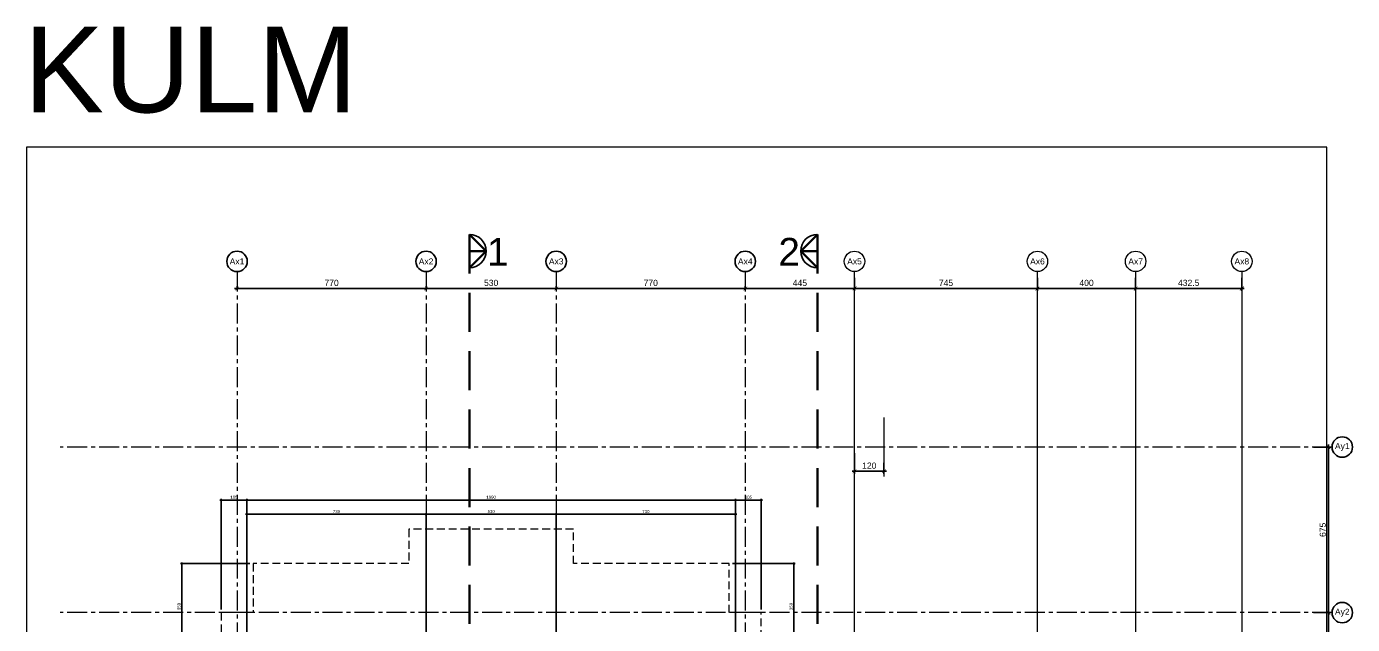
# Model space of a CAD drawing. Header units: centimetres. Extents: x 118247 to 130063, y -55119 to -48278.
# Drawn here: x 118247 to 123648, y -50721 to -48283 of the extents above; entities that cross this region are included whole.
import ezdxf
from ezdxf.enums import TextEntityAlignment as Align

# ---------------------------------------------------------------- set-up
doc = ezdxf.new("R2010")
doc.units = ezdxf.units.CM
doc.header["$LTSCALE"] = 50
doc.header["$MEASUREMENT"] = 0
for name, pattern in [('23486-A01$0${ Chain Double-Dash }', [0]), ('AXES', [2, 1.25, -0.25, 0.25, -0.25]), ('CACHE', [0.375, 0.25, -0.125]), ('CACHE2', [4.7625, 3.175, -1.5875]), ('DASHED2', [9.525, 6.35, -3.175])]:
    doc.linetypes.add(name, pattern=pattern)
doc.layers.get('0').update_dxf_attribs({"color": 8})
for name, color, linetype in [('AXES', 10, 'AXES'), ('BORD', 5, 'Continuous'), ('COTE 50ème', 1, 'Continuous'), ('text', 159, 'Continuous')]:
    doc.layers.add(name, color=color, linetype=linetype)
doc.layers.add('FMULT', color=150, linetype='Continuous', plot=False)
doc.layers.add('HORS GEL', color=7, linetype='CACHE', lineweight=15, true_color=0x00661a)
doc.layers.add('HORS GEL COTE', color=7, linetype='Continuous', lineweight=13, true_color=0x00661a)
doc.styles.add('3.ABEA 1-50', font='arial.ttf', dxfattribs={"height": 12.5})
doc.styles.add('FN_TEXT_1.50', font='arial.ttf', dxfattribs={"height": 10})
doc.styles.add('RS_TEXT_1.50', font='arial.ttf', dxfattribs={"height": 12.5})
doc.styles.add('RS_TXT_100', font='arial.ttf', dxfattribs={"height": 25})
doc.styles.add('RS_TXT_50', font='arial.ttf', dxfattribs={"height": 12.5})
doc.dimstyles.new('RS_100CM_LINEAIRE', dxfattribs={"dimscale": 10, "dimtxt": 25, "dimasz": 1.5, "dimexe": 1, "dimexo": 2.5, "dimgap": 1, "dimtad": 1, "dimdec": 1, "dimrnd": 0.5, "dimdsep": 46, "dimtxsty": 'RS_TXT_100', "dimblk1": 'ARCHTICK', "dimblk2": 'ARCHTICK', "dimsah": 1, "dimcen": 2.5, "dimdle": 1, "dimclrt": 4, "dimadec": 0, "dimazin": 2, "dimtfac": 1, "dimtdec": 1, "dimtix": 1, "dimtmove": 2, "dimatfit": 3, "dimfxl": 1, "dimtolj": 1, "dimtzin": 0, "dimarcsym": 0})
doc.dimstyles.new('RS_50CM_LINEAIRE', dxfattribs={"dimscale": 5, "dimtxt": 12.5, "dimasz": 1.5, "dimexe": 1, "dimexo": 2.5, "dimgap": 1, "dimtad": 1, "dimdec": 1, "dimrnd": 0.5, "dimdsep": 46, "dimtxsty": 'RS_TXT_50', "dimblk1": 'ARCHTICK', "dimblk2": 'ARCHTICK', "dimsah": 1, "dimcen": 2.5, "dimdle": 1, "dimclrt": 4, "dimadec": 0, "dimazin": 2, "dimtfac": 1, "dimtdec": 1, "dimtix": 1, "dimtmove": 2, "dimatfit": 3, "dimfxl": 1, "dimtolj": 1, "dimtzin": 0, "dimarcsym": 0})

# ---------------------------------------------------------------- blocks, each defined once
blk = doc.blocks.new('AXES_FN')
at = {"color": 0, "linetype": 'Continuous'}
blk.add_circle((0, 15), 22.2, dxfattribs=at)
at = {"color": 0, "style": 'FN_TEXT_1.50'}
blk.add_attdef('AXES', text='', height=12.5, dxfattribs=at).set_placement((-48.9, 20.6), align=Align.MIDDLE_CENTER)
blk = doc.blocks.new('_ArchTick')
at = {"color": 0, "linetype": 'ByBlock', "const_width": 0.15}
blk.add_lwpolyline([(-0.5, -0.5), (0.5, 0.5)], dxfattribs=at)
blk = doc.blocks.new('*D915')
at = {"layer": 'AXES', "color": 0, "linetype": 'Continuous', "lineweight": -2, "ltscale": 0.5, "transparency": 16777216}
for p, q in [((119094.4, -49351.3), (119884.4, -49351.3)), ((119104.4, -49357.4), (119104.4, -49341.3)), ((119874.4, -49357.4), (119874.4, -49341.3))]:
    blk.add_line(p, q, dxfattribs=at)
at = {"layer": 'Defpoints', "color": 0, "linetype": 'Continuous', "ltscale": 0.5, "transparency": 16777216}
for p in [(119874.4, -49351.3), (119104.4, -49382.4), (119874.4, -49382.4)]:
    blk.add_point(p, dxfattribs=at)
at = {"layer": 'AXES', "color": 0, "linetype": 'Continuous', "lineweight": -2, "ltscale": 0.5, "transparency": 16777216, "xscale": 15, "yscale": 15, "zscale": 15, "rotation": 180}
blk.add_blockref('_ArchTick', (119104.4, -49351.3), dxfattribs=at)
at = {"layer": 'AXES', "color": 0, "linetype": 'Continuous', "lineweight": -2, "ltscale": 0.5, "transparency": 16777216, "xscale": 15, "yscale": 15, "zscale": 15}
blk.add_blockref('_ArchTick', (119874.4, -49351.3), dxfattribs=at)
at = {"layer": 'AXES', "color": 4, "linetype": 'Continuous', "lineweight": 5, "ltscale": 0.5, "transparency": 16777216, "insert": (119489.4, -49328.5), "char_height": 25, "attachment_point": 5, "style": 'RS_TXT_100'}
blk.add_mtext('\\A1;770', dxfattribs=at)
blk = doc.blocks.new('*D916')
at = {"layer": 'AXES', "color": 0, "linetype": 'Continuous', "lineweight": -2, "ltscale": 0.5, "transparency": 16777216}
for p, q in [((119864.4, -49351.3), (120414.4, -49351.3)), ((119874.4, -49357.4), (119874.4, -49341.3)), ((120404.4, -49357.4), (120404.4, -49341.3))]:
    blk.add_line(p, q, dxfattribs=at)
at = {"layer": 'Defpoints', "color": 0, "linetype": 'Continuous', "ltscale": 0.5, "transparency": 16777216}
for p in [(120404.4, -49351.3), (119874.4, -49382.4), (120404.4, -49382.4)]:
    blk.add_point(p, dxfattribs=at)
at = {"layer": 'AXES', "color": 0, "linetype": 'Continuous', "lineweight": -2, "ltscale": 0.5, "transparency": 16777216, "xscale": 15, "yscale": 15, "zscale": 15, "rotation": 180}
blk.add_blockref('_ArchTick', (119874.4, -49351.3), dxfattribs=at)
at = {"layer": 'AXES', "color": 0, "linetype": 'Continuous', "lineweight": -2, "ltscale": 0.5, "transparency": 16777216, "xscale": 15, "yscale": 15, "zscale": 15}
blk.add_blockref('_ArchTick', (120404.4, -49351.3), dxfattribs=at)
at = {"layer": 'AXES', "color": 4, "linetype": 'Continuous', "lineweight": 5, "ltscale": 0.5, "transparency": 16777216, "insert": (120139.4, -49328.5), "char_height": 25, "attachment_point": 5, "style": 'RS_TXT_100'}
blk.add_mtext('\\A1;530', dxfattribs=at)
blk = doc.blocks.new('*D917')
at = {"layer": 'AXES', "color": 0, "linetype": 'Continuous', "lineweight": -2, "ltscale": 0.5, "transparency": 16777216}
for p, q in [((120394.4, -49351.3), (121184.4, -49351.3)), ((120404.4, -49357.4), (120404.4, -49341.3)), ((121174.4, -49357.4), (121174.4, -49341.3))]:
    blk.add_line(p, q, dxfattribs=at)
at = {"layer": 'Defpoints', "color": 0, "linetype": 'Continuous', "ltscale": 0.5, "transparency": 16777216}
for p in [(121174.4, -49351.3), (120404.4, -49382.4), (121174.4, -49382.4)]:
    blk.add_point(p, dxfattribs=at)
at = {"layer": 'AXES', "color": 0, "linetype": 'Continuous', "lineweight": -2, "ltscale": 0.5, "transparency": 16777216, "xscale": 15, "yscale": 15, "zscale": 15, "rotation": 180}
blk.add_blockref('_ArchTick', (120404.4, -49351.3), dxfattribs=at)
at = {"layer": 'AXES', "color": 0, "linetype": 'Continuous', "lineweight": -2, "ltscale": 0.5, "transparency": 16777216, "xscale": 15, "yscale": 15, "zscale": 15}
blk.add_blockref('_ArchTick', (121174.4, -49351.3), dxfattribs=at)
at = {"layer": 'AXES', "color": 4, "linetype": 'Continuous', "lineweight": 5, "ltscale": 0.5, "transparency": 16777216, "insert": (120789.4, -49328.5), "char_height": 25, "attachment_point": 5, "style": 'RS_TXT_100'}
blk.add_mtext('\\A1;770', dxfattribs=at)
blk = doc.blocks.new('*D919')
at = {"layer": 'AXES', "color": 0, "linetype": 'Continuous', "lineweight": -2, "ltscale": 0.5, "transparency": 16777216}
for p, q in [((123489.4, -50672.4), (123559.3, -50672.4)), ((123549.3, -51282.4), (123549.3, -50662.4)), ((123489.4, -51272.4), (123559.3, -51272.4))]:
    blk.add_line(p, q, dxfattribs=at)
at = {"layer": 'Defpoints', "color": 0, "linetype": 'Continuous', "ltscale": 0.5, "transparency": 16777216}
for p in [(123464.4, -50672.4), (123549.3, -50672.4), (123464.4, -51272.4)]:
    blk.add_point(p, dxfattribs=at)
at = {"layer": 'AXES', "color": 0, "linetype": 'Continuous', "lineweight": -2, "ltscale": 0.5, "transparency": 16777216, "xscale": 15, "yscale": 15, "zscale": 15}
for p, rotation in [((123549.3, -50672.4), 90), ((123549.3, -51272.4), 270)]:
    blk.add_blockref('_ArchTick', p, dxfattribs=dict(at, rotation=rotation))
at = {"layer": 'AXES', "color": 4, "linetype": 'Continuous', "lineweight": 5, "ltscale": 0.5, "transparency": 16777216, "insert": (123526.6, -50972.4), "char_height": 25, "attachment_point": 5, "rotation": 90, "style": 'RS_TXT_100'}
blk.add_mtext('\\A1;600', dxfattribs=at)
blk = doc.blocks.new('*D920')
at = {"layer": 'AXES', "color": 0, "linetype": 'Continuous', "lineweight": -2, "ltscale": 0.5, "transparency": 16777216}
for p, q in [((123489.4, -49997.4), (123559.3, -49997.4)), ((123549.3, -50682.4), (123549.3, -49987.4)), ((123489.4, -50672.4), (123559.3, -50672.4))]:
    blk.add_line(p, q, dxfattribs=at)
at = {"layer": 'Defpoints', "color": 0, "linetype": 'Continuous', "ltscale": 0.5, "transparency": 16777216}
for p in [(123464.4, -49997.4), (123549.3, -49997.4), (123464.4, -50672.4)]:
    blk.add_point(p, dxfattribs=at)
at = {"layer": 'AXES', "color": 0, "linetype": 'Continuous', "lineweight": -2, "ltscale": 0.5, "transparency": 16777216, "xscale": 15, "yscale": 15, "zscale": 15}
for p, rotation in [((123549.3, -49997.4), 90), ((123549.3, -50672.4), 270)]:
    blk.add_blockref('_ArchTick', p, dxfattribs=dict(at, rotation=rotation))
at = {"layer": 'AXES', "color": 4, "linetype": 'Continuous', "lineweight": 5, "ltscale": 0.5, "transparency": 16777216, "insert": (123526.6, -50334.9), "char_height": 25, "attachment_point": 5, "rotation": 90, "style": 'RS_TXT_100'}
blk.add_mtext('\\A1;675', dxfattribs=at)
blk = doc.blocks.new('*D930')
at = {"layer": 'AXES', "color": 0, "linetype": 'Continuous', "lineweight": -2, "ltscale": 0.5, "transparency": 16777216}
for p, q in [((121619.4, -49307.4), (121619.4, -49361.3)), ((121164.4, -49351.3), (121629.4, -49351.3)), ((121174.4, -49357.4), (121174.4, -49341.3))]:
    blk.add_line(p, q, dxfattribs=at)
at = {"layer": 'Defpoints', "color": 0, "linetype": 'Continuous', "ltscale": 0.5, "transparency": 16777216}
for p in [(121619.4, -49282.4), (121619.4, -49351.3), (121174.4, -49382.4)]:
    blk.add_point(p, dxfattribs=at)
at = {"layer": 'AXES', "color": 0, "linetype": 'Continuous', "lineweight": -2, "ltscale": 0.5, "transparency": 16777216, "xscale": 15, "yscale": 15, "zscale": 15, "rotation": 180}
blk.add_blockref('_ArchTick', (121174.4, -49351.3), dxfattribs=at)
at = {"layer": 'AXES', "color": 0, "linetype": 'Continuous', "lineweight": -2, "ltscale": 0.5, "transparency": 16777216, "xscale": 15, "yscale": 15, "zscale": 15}
blk.add_blockref('_ArchTick', (121619.4, -49351.3), dxfattribs=at)
at = {"layer": 'AXES', "color": 4, "linetype": 'Continuous', "lineweight": 5, "ltscale": 0.5, "transparency": 16777216, "insert": (121396.9, -49328.6), "char_height": 25, "attachment_point": 5, "style": 'RS_TXT_100'}
blk.add_mtext('\\A1;445', dxfattribs=at)
blk = doc.blocks.new('*D931')
at = {"layer": 'Defpoints', "color": 0, "linetype": 'ByBlock', "transparency": 16777216}
for p in [(121619.4, -49282.4), (122364.4, -49282.4), (122364.4, -49351.3)]:
    blk.add_point(p, dxfattribs=at)
at = {"layer": 'HORS GEL', "color": 0, "linetype": 'ByBlock', "lineweight": -2, "transparency": 16777216}
for p, q in [((121619.4, -49307.4), (121619.4, -49361.3)), ((122364.4, -49307.4), (122364.4, -49361.3)), ((121609.4, -49351.3), (122374.4, -49351.3))]:
    blk.add_line(p, q, dxfattribs=at)
at = {"layer": 'HORS GEL', "color": 0, "linetype": 'ByBlock', "lineweight": -2, "transparency": 16777216, "xscale": 15, "yscale": 15, "zscale": 15, "rotation": 180}
blk.add_blockref('_ArchTick', (121619.4, -49351.3), dxfattribs=at)
at = {"layer": 'HORS GEL', "color": 0, "linetype": 'ByBlock', "lineweight": -2, "transparency": 16777216, "xscale": 15, "yscale": 15, "zscale": 15}
blk.add_blockref('_ArchTick', (122364.4, -49351.3), dxfattribs=at)
at = {"layer": 'HORS GEL', "color": 4, "linetype": 'ByBlock', "transparency": 16777216, "insert": (121991.9, -49328.6), "char_height": 25, "attachment_point": 5, "style": 'RS_TXT_100'}
blk.add_mtext('\\A1;745', dxfattribs=at)
blk = doc.blocks.new('*D932')
at = {"layer": 'Defpoints', "color": 0, "linetype": 'ByBlock', "transparency": 16777216}
for p in [(122364.4, -49282.4), (122764.4, -49282.4), (122764.4, -49351.3)]:
    blk.add_point(p, dxfattribs=at)
at = {"layer": 'HORS GEL', "color": 0, "linetype": 'ByBlock', "lineweight": -2, "transparency": 16777216}
for p, q in [((122364.4, -49307.4), (122364.4, -49361.3)), ((122764.4, -49307.4), (122764.4, -49361.3)), ((122354.4, -49351.3), (122774.4, -49351.3))]:
    blk.add_line(p, q, dxfattribs=at)
at = {"layer": 'HORS GEL', "color": 0, "linetype": 'ByBlock', "lineweight": -2, "transparency": 16777216, "xscale": 15, "yscale": 15, "zscale": 15, "rotation": 180}
blk.add_blockref('_ArchTick', (122364.4, -49351.3), dxfattribs=at)
at = {"layer": 'HORS GEL', "color": 0, "linetype": 'ByBlock', "lineweight": -2, "transparency": 16777216, "xscale": 15, "yscale": 15, "zscale": 15}
blk.add_blockref('_ArchTick', (122764.4, -49351.3), dxfattribs=at)
at = {"layer": 'HORS GEL', "color": 4, "linetype": 'ByBlock', "transparency": 16777216, "insert": (122564.4, -49328.5), "char_height": 25, "attachment_point": 5, "style": 'RS_TXT_100'}
blk.add_mtext('\\A1;400', dxfattribs=at)
blk = doc.blocks.new('*D933')
at = {"layer": 'Defpoints', "color": 0, "linetype": 'ByBlock', "transparency": 16777216}
for p in [(122764.4, -49282.4), (123196.9, -49282.4), (123196.9, -49351.3)]:
    blk.add_point(p, dxfattribs=at)
at = {"layer": 'HORS GEL', "color": 0, "linetype": 'ByBlock', "lineweight": -2, "transparency": 16777216}
for p, q in [((122764.4, -49307.4), (122764.4, -49361.3)), ((123196.9, -49307.4), (123196.9, -49361.3)), ((122754.4, -49351.3), (123206.9, -49351.3))]:
    blk.add_line(p, q, dxfattribs=at)
at = {"layer": 'HORS GEL', "color": 0, "linetype": 'ByBlock', "lineweight": -2, "transparency": 16777216, "xscale": 15, "yscale": 15, "zscale": 15, "rotation": 180}
blk.add_blockref('_ArchTick', (122764.4, -49351.3), dxfattribs=at)
at = {"layer": 'HORS GEL', "color": 0, "linetype": 'ByBlock', "lineweight": -2, "transparency": 16777216, "xscale": 15, "yscale": 15, "zscale": 15}
blk.add_blockref('_ArchTick', (123196.9, -49351.3), dxfattribs=at)
at = {"layer": 'HORS GEL', "color": 4, "linetype": 'ByBlock', "transparency": 16777216, "insert": (122980.6, -49328.5), "char_height": 25, "attachment_point": 5, "style": 'RS_TXT_100'}
blk.add_mtext('\\A1;432.5', dxfattribs=at)
blk = doc.blocks.new('*D934')
at = {"layer": 'Defpoints', "color": 0, "linetype": 'ByBlock', "transparency": 16777216}
for p in [(121619.4, -49997.4), (121739.4, -50037.4), (121739.4, -50096.1)]:
    blk.add_point(p, dxfattribs=at)
at = {"layer": 'HORS GEL', "color": 0, "linetype": 'ByBlock', "lineweight": -2, "transparency": 16777216}
for p, q in [((121619.4, -50022.4), (121619.4, -50106.1)), ((121739.4, -50062.4), (121739.4, -50106.1)), ((121609.4, -50096.1), (121749.4, -50096.1))]:
    blk.add_line(p, q, dxfattribs=at)
at = {"layer": 'HORS GEL', "color": 0, "linetype": 'ByBlock', "lineweight": -2, "transparency": 16777216, "xscale": 15, "yscale": 15, "zscale": 15, "rotation": 180}
blk.add_blockref('_ArchTick', (121619.4, -50096.1), dxfattribs=at)
at = {"layer": 'HORS GEL', "color": 0, "linetype": 'ByBlock', "lineweight": -2, "transparency": 16777216, "xscale": 15, "yscale": 15, "zscale": 15}
blk.add_blockref('_ArchTick', (121739.4, -50096.1), dxfattribs=at)
at = {"layer": 'HORS GEL', "color": 4, "linetype": 'ByBlock', "transparency": 16777216, "insert": (121679.4, -50073.3), "char_height": 25, "attachment_point": 5, "style": 'RS_TXT_100'}
blk.add_mtext('\\A1;120', dxfattribs=at)
blk = doc.blocks.new('*D955')
at = {"layer": 'COTE 50ème', "color": 0, "lineweight": -2, "ltscale": 0.5, "transparency": 16777216}
for p, q in [((119139.4, -50271.6), (119879.4, -50271.6)), ((119144.4, -50947.9), (119144.4, -50266.6)), ((119874.4, -50809.9), (119874.4, -50266.6))]:
    blk.add_line(p, q, dxfattribs=at)
at = {"layer": 'Defpoints', "color": 0, "ltscale": 0.5, "transparency": 16777216}
for p in [(119874.4, -50271.6), (119874.4, -50822.4), (119144.4, -50960.4)]:
    blk.add_point(p, dxfattribs=at)
at = {"layer": 'COTE 50ème', "color": 0, "lineweight": -2, "ltscale": 0.5, "transparency": 16777216, "xscale": 7.5, "yscale": 7.5, "zscale": 7.5, "rotation": 180}
blk.add_blockref('_ArchTick', (119144.4, -50271.6), dxfattribs=at)
at = {"layer": 'COTE 50ème', "color": 0, "lineweight": -2, "ltscale": 0.5, "transparency": 16777216, "xscale": 7.5, "yscale": 7.5, "zscale": 7.5}
blk.add_blockref('_ArchTick', (119874.4, -50271.6), dxfattribs=at)
at = {"layer": 'COTE 50ème', "color": 4, "ltscale": 0.5, "transparency": 16777216, "insert": (119509.4, -50260.2), "char_height": 12.5, "attachment_point": 5, "style": 'RS_TXT_50'}
blk.add_mtext('\\A1;730', dxfattribs=at)
blk = doc.blocks.new('*D956')
at = {"layer": 'COTE 50ème', "color": 0, "lineweight": -2, "ltscale": 0.5, "transparency": 16777216}
for p, q in [((119869.4, -50271.6), (120409.4, -50271.6)), ((119874.4, -50809.9), (119874.4, -50266.6)), ((120404.4, -50809.9), (120404.4, -50266.6))]:
    blk.add_line(p, q, dxfattribs=at)
at = {"layer": 'Defpoints', "color": 0, "ltscale": 0.5, "transparency": 16777216}
for p in [(120404.4, -50271.6), (119874.4, -50822.4), (120404.4, -50822.4)]:
    blk.add_point(p, dxfattribs=at)
at = {"layer": 'COTE 50ème', "color": 0, "lineweight": -2, "ltscale": 0.5, "transparency": 16777216, "xscale": 7.5, "yscale": 7.5, "zscale": 7.5, "rotation": 180}
blk.add_blockref('_ArchTick', (119874.4, -50271.6), dxfattribs=at)
at = {"layer": 'COTE 50ème', "color": 0, "lineweight": -2, "ltscale": 0.5, "transparency": 16777216, "xscale": 7.5, "yscale": 7.5, "zscale": 7.5}
blk.add_blockref('_ArchTick', (120404.4, -50271.6), dxfattribs=at)
at = {"layer": 'COTE 50ème', "color": 4, "ltscale": 0.5, "transparency": 16777216, "insert": (120139.4, -50260.2), "char_height": 12.5, "attachment_point": 5, "style": 'RS_TXT_50'}
blk.add_mtext('\\A1;530', dxfattribs=at)
blk = doc.blocks.new('*D957')
at = {"layer": 'COTE 50ème', "color": 0, "lineweight": -2, "ltscale": 0.5, "transparency": 16777216}
for p, q in [((120399.4, -50271.6), (121139.4, -50271.6)), ((120404.4, -50809.9), (120404.4, -50266.6)), ((121134.4, -50947.9), (121134.4, -50266.6))]:
    blk.add_line(p, q, dxfattribs=at)
at = {"layer": 'Defpoints', "color": 0, "ltscale": 0.5, "transparency": 16777216}
for p in [(121134.4, -50271.6), (120404.4, -50822.4), (121134.4, -50960.4)]:
    blk.add_point(p, dxfattribs=at)
at = {"layer": 'COTE 50ème', "color": 0, "lineweight": -2, "ltscale": 0.5, "transparency": 16777216, "xscale": 7.5, "yscale": 7.5, "zscale": 7.5, "rotation": 180}
blk.add_blockref('_ArchTick', (120404.4, -50271.6), dxfattribs=at)
at = {"layer": 'COTE 50ème', "color": 0, "lineweight": -2, "ltscale": 0.5, "transparency": 16777216, "xscale": 7.5, "yscale": 7.5, "zscale": 7.5}
blk.add_blockref('_ArchTick', (121134.4, -50271.6), dxfattribs=at)
at = {"layer": 'COTE 50ème', "color": 4, "ltscale": 0.5, "transparency": 16777216, "insert": (120769.4, -50260.2), "char_height": 12.5, "attachment_point": 5, "style": 'RS_TXT_50'}
blk.add_mtext('\\A1;730', dxfattribs=at)
blk = doc.blocks.new('*D958')
at = {"layer": 'COTE 50ème', "color": 0, "lineweight": -2, "ltscale": 0.5, "transparency": 16777216}
for p, q in [((119139.4, -50213.3), (121139.4, -50213.3)), ((119144.4, -50947.9), (119144.4, -50208.3)), ((121134.4, -50947.9), (121134.4, -50208.3))]:
    blk.add_line(p, q, dxfattribs=at)
at = {"layer": 'Defpoints', "color": 0, "ltscale": 0.5, "transparency": 16777216}
for p in [(121134.4, -50213.3), (119144.4, -50960.4), (121134.4, -50960.4)]:
    blk.add_point(p, dxfattribs=at)
at = {"layer": 'COTE 50ème', "color": 0, "lineweight": -2, "ltscale": 0.5, "transparency": 16777216, "xscale": 7.5, "yscale": 7.5, "zscale": 7.5, "rotation": 180}
blk.add_blockref('_ArchTick', (119144.4, -50213.3), dxfattribs=at)
at = {"layer": 'COTE 50ème', "color": 0, "lineweight": -2, "ltscale": 0.5, "transparency": 16777216, "xscale": 7.5, "yscale": 7.5, "zscale": 7.5}
blk.add_blockref('_ArchTick', (121134.4, -50213.3), dxfattribs=at)
at = {"layer": 'COTE 50ème', "color": 4, "ltscale": 0.5, "transparency": 16777216, "insert": (120139.4, -50202), "char_height": 12.5, "attachment_point": 5, "style": 'RS_TXT_50'}
blk.add_mtext('\\A1;1990', dxfattribs=at)
blk = doc.blocks.new('*D960')
at = {"layer": 'COTE 50ème', "color": 0, "lineweight": -2, "ltscale": 0.5, "transparency": 16777216}
for p, q in [((119149.4, -50213.3), (119034.4, -50213.3)), ((119039.4, -50659.9), (119039.4, -50208.3)), ((119144.4, -50947.9), (119144.4, -50208.3))]:
    blk.add_line(p, q, dxfattribs=at)
at = {"layer": 'Defpoints', "color": 0, "ltscale": 0.5, "transparency": 16777216}
for p in [(119039.4, -50213.3), (119039.4, -50672.4), (119144.4, -50960.4)]:
    blk.add_point(p, dxfattribs=at)
at = {"layer": 'COTE 50ème', "color": 0, "lineweight": -2, "ltscale": 0.5, "transparency": 16777216, "xscale": 7.5, "yscale": 7.5, "zscale": 7.5, "rotation": 180}
blk.add_blockref('_ArchTick', (119039.4, -50213.3), dxfattribs=at)
at = {"layer": 'COTE 50ème', "color": 0, "lineweight": -2, "ltscale": 0.5, "transparency": 16777216, "xscale": 7.5, "yscale": 7.5, "zscale": 7.5}
blk.add_blockref('_ArchTick', (119144.4, -50213.3), dxfattribs=at)
at = {"layer": 'COTE 50ème', "color": 4, "ltscale": 0.5, "transparency": 16777216, "insert": (119091.9, -50202), "char_height": 12.5, "attachment_point": 5, "style": 'RS_TXT_50'}
blk.add_mtext('\\A1;105', dxfattribs=at)
blk = doc.blocks.new('*D961')
at = {"layer": 'COTE 50ème', "color": 0, "lineweight": -2, "ltscale": 0.5, "transparency": 16777216}
for p, q in [((121129.4, -50213.3), (121244.4, -50213.3)), ((121134.4, -50947.9), (121134.4, -50208.3)), ((121239.4, -50659.9), (121239.4, -50208.3))]:
    blk.add_line(p, q, dxfattribs=at)
at = {"layer": 'Defpoints', "color": 0, "ltscale": 0.5, "transparency": 16777216}
for p in [(121239.4, -50213.3), (121239.4, -50672.4), (121134.4, -50960.4)]:
    blk.add_point(p, dxfattribs=at)
at = {"layer": 'COTE 50ème', "color": 0, "lineweight": -2, "ltscale": 0.5, "transparency": 16777216, "xscale": 7.5, "yscale": 7.5, "zscale": 7.5, "rotation": 180}
blk.add_blockref('_ArchTick', (121134.4, -50213.3), dxfattribs=at)
at = {"layer": 'COTE 50ème', "color": 0, "lineweight": -2, "ltscale": 0.5, "transparency": 16777216, "xscale": 7.5, "yscale": 7.5, "zscale": 7.5}
blk.add_blockref('_ArchTick', (121239.4, -50213.3), dxfattribs=at)
at = {"layer": 'COTE 50ème', "color": 4, "ltscale": 0.5, "transparency": 16777216, "insert": (121186.9, -50202), "char_height": 12.5, "attachment_point": 5, "style": 'RS_TXT_50'}
blk.add_mtext('\\A1;105', dxfattribs=at)
blk = doc.blocks.new('*D964')
at = {"layer": 'COTE 50ème', "color": 0, "lineweight": -2, "ltscale": 0.5, "transparency": 16777216}
for p, q in [((119157, -50472.4), (118874.5, -50472.4)), ((118879.5, -50827.4), (118879.5, -50467.4)), ((119861.9, -50822.4), (118874.5, -50822.4))]:
    blk.add_line(p, q, dxfattribs=at)
at = {"layer": 'Defpoints', "color": 0, "ltscale": 0.5, "transparency": 16777216}
for p in [(118879.5, -50472.4), (119169.5, -50472.4), (119874.4, -50822.4)]:
    blk.add_point(p, dxfattribs=at)
at = {"layer": 'COTE 50ème', "color": 0, "lineweight": -2, "ltscale": 0.5, "transparency": 16777216, "xscale": 7.5, "yscale": 7.5, "zscale": 7.5}
for p, rotation in [((118879.5, -50472.4), 90), ((118879.5, -50822.4), 270)]:
    blk.add_blockref('_ArchTick', p, dxfattribs=dict(at, rotation=rotation))
at = {"layer": 'COTE 50ème', "color": 4, "ltscale": 0.5, "transparency": 16777216, "insert": (118868.1, -50647.4), "char_height": 12.5, "attachment_point": 5, "rotation": 90, "style": 'RS_TXT_50'}
blk.add_mtext('\\A1;350', dxfattribs=at)
blk = doc.blocks.new('*D968')
at = {"layer": 'COTE 50ème', "color": 0, "lineweight": -2, "ltscale": 0.5, "transparency": 16777216}
for p, q in [((121121.9, -50472.4), (121377.6, -50472.4)), ((121372.6, -50827.4), (121372.6, -50467.4)), ((120416.9, -50822.4), (121377.6, -50822.4))]:
    blk.add_line(p, q, dxfattribs=at)
at = {"layer": 'Defpoints', "color": 0, "ltscale": 0.5, "transparency": 16777216}
for p in [(121109.4, -50472.4), (121372.6, -50472.4), (120404.4, -50822.4)]:
    blk.add_point(p, dxfattribs=at)
at = {"layer": 'COTE 50ème', "color": 0, "lineweight": -2, "ltscale": 0.5, "transparency": 16777216, "xscale": 7.5, "yscale": 7.5, "zscale": 7.5}
for p, rotation in [((121372.6, -50472.4), 90), ((121372.6, -50822.4), 270)]:
    blk.add_blockref('_ArchTick', p, dxfattribs=dict(at, rotation=rotation))
at = {"layer": 'COTE 50ème', "color": 4, "ltscale": 0.5, "transparency": 16777216, "insert": (121361.2, -50647.4), "char_height": 12.5, "attachment_point": 5, "rotation": 90, "style": 'RS_TXT_50'}
blk.add_mtext('\\A1;350', dxfattribs=at)

msp = doc.modelspace()

# ---------------------------------------------------------------- linework, layer by layer
at = {"layer": 'AXES', "lineweight": 5, "ltscale": 1.3}
for p, q in [((119104.38, -49282.36), (119104.38, -52362.36)), ((119874.38, -49282.36), (119874.38, -52207.34)), ((120404.38, -49282.36), (120404.38, -52207.34)), ((121174.38, -49282.36), (121174.38, -52207.34)), ((123564.38, -49997.36), (118384.38, -49997.36)), ((123564.38, -50672.36), (118384.38, -50672.36))]:
    msp.add_line(p, q, dxfattribs=at)
at = {"layer": 'BORD', "color": 251, "linetype": 'CACHE2', "lineweight": 5, "ltscale": 0.2, "true_color": 0x636466}
msp.add_lwpolyline([(119039.38, -52037.36), (121239.38, -52037.36), (121239.38, -51972.36), (121339.38, -51972.36), (121339.38, -51632.36), (121239.38, -51632.36), (121239.38, -50672.36), (121109.38, -50672.36), (121109.38, -50472.36), (120474.38, -50472.36), (120474.38, -50332.36), (119804.38, -50332.36), (119804.38, -50472.36), (119169.49, -50472.36), (119169.49, -50672.36), (119039.38, -50672.36), (119039.38, -51632.36), (118939.38, -51632.36), (118939.38, -51972.36), (119039.38, -51972.36)], close=True, dxfattribs=at)
at = {"layer": 'COTE 50ème', "ltscale": 0.5}
for centre, start, end in [((120050.86, -49198.9), 270, 90), ((121468.54, -49198.9), 90, 270)]:
    msp.add_arc(centre, 68.19, start, end, dxfattribs=at)
at = {"layer": 'FMULT', "lineweight": 5, "ltscale": 0.5}
msp.add_lwpolyline([(118246.95, -55119.47), (123542.72, -55119.47), (123542.72, -48775.25), (118246.95, -48775.25)], close=True, dxfattribs=at)
at = {"layer": 'HORS GEL', "linetype": '23486-A01$0${ Chain Double-Dash }', "ltscale": 1.2}
for p, q in [((121619.38, -52012.36), (121619.38, -49282.36)), ((122364.38, -52037.36), (122364.38, -49282.36)), ((122764.38, -49282.36), (122764.38, -53422.36)), ((123196.88, -49282.36), (123196.88, -53422.36)), ((121739.38, -49877.36), (121739.38, -50117.36))]:
    msp.add_line(p, q, dxfattribs=at)
at = {"layer": 'HORS GEL COTE', "linetype": 'DASHED2', "lineweight": 40, "ltscale": 0.5}
for p, q in [((120050.86, -49130.71), (120050.86, -54862.41)), ((121468.54, -49130.71), (121468.54, -54862.41))]:
    msp.add_line(p, q, dxfattribs=at)
at = {"layer": 'HORS GEL COTE', "lineweight": 40, "ltscale": 0.5}
for p, q in [((120119.05, -49198.9), (120050.86, -49130.71)), ((121400.35, -49198.9), (121468.54, -49130.71)), ((120119.05, -49198.9), (120050.86, -49198.9)), ((120119.05, -49198.9), (120050.86, -49267.09)), ((121400.35, -49198.9), (121468.54, -49198.9)), ((121400.35, -49198.9), (121468.54, -49267.09))]:
    msp.add_line(p, q, dxfattribs=at)

# ---------------------------------------------------------------- block references
at = {"layer": 'AXES', "linetype": 'ByBlock'}
ref = msp.add_blockref('AXES_FN', (119104.38, -49268.9), dxfattribs=dict(at, xscale=1.875, yscale=1.875, zscale=1.875))
ref.add_attrib('AXES', 'Ax1', dxfattribs={"layer": '0', "color": 0, "height": 24.75, "style": 'RS_TEXT_1.50'}).set_placement((119104.38, -49240.78), align=Align.MIDDLE)
ref = msp.add_blockref('AXES_FN', (119874.38, -49268.9), dxfattribs=dict(at, xscale=1.875, yscale=1.875, zscale=1.875))
ref.add_attrib('AXES', 'Ax2', dxfattribs={"layer": '0', "color": 0, "height": 24.75, "style": 'RS_TEXT_1.50'}).set_placement((119874.38, -49240.78), align=Align.MIDDLE)
ref = msp.add_blockref('AXES_FN', (120404.38, -49268.9), dxfattribs=dict(at, xscale=1.875, yscale=1.875, zscale=1.875))
ref.add_attrib('AXES', 'Ax3', dxfattribs={"layer": '0', "color": 0, "height": 24.75, "style": 'RS_TEXT_1.50'}).set_placement((120404.38, -49240.78), align=Align.MIDDLE)
ref = msp.add_blockref('AXES_FN', (121174.38, -49268.9), dxfattribs=dict(at, xscale=1.875, yscale=1.875, zscale=1.875))
ref.add_attrib('AXES', 'Ax4', dxfattribs={"layer": '0', "color": 0, "height": 24.75, "style": 'RS_TEXT_1.50'}).set_placement((121174.38, -49240.78), align=Align.MIDDLE)
ref = msp.add_blockref('AXES_FN', (123577.84, -49997.36), dxfattribs=dict(at, xscale=1.875, yscale=1.875, zscale=1.875, rotation=270))
ref.add_attrib('AXES', 'Ay1', dxfattribs={"layer": '0', "color": 0, "height": 24.75, "style": 'RS_TEXT_1.50'}).set_placement((123605.96, -49997.36), align=Align.MIDDLE)
ref = msp.add_blockref('AXES_FN', (123577.84, -50672.36), dxfattribs=dict(at, xscale=1.875, yscale=1.875, zscale=1.875, rotation=270))
ref.add_attrib('AXES', 'Ay2', dxfattribs={"layer": '0', "color": 0, "height": 24.75, "style": 'RS_TEXT_1.50'}).set_placement((123605.96, -50672.36), align=Align.MIDDLE)
at = {"layer": 'HORS GEL'}
ref = msp.add_blockref('AXES_FN', (121619.38, -49268.9), dxfattribs=dict(at, xscale=1.875, yscale=1.875, zscale=1.875))
ref.add_attrib('AXES', 'Ax5', dxfattribs={"layer": '0', "color": 0, "height": 24.75, "style": 'RS_TEXT_1.50'}).set_placement((121619.38, -49240.78), align=Align.MIDDLE)
ref = msp.add_blockref('AXES_FN', (122364.38, -49268.9), dxfattribs=dict(at, xscale=1.875, yscale=1.875, zscale=1.875))
ref.add_attrib('AXES', 'Ax6', dxfattribs={"layer": '0', "color": 0, "height": 24.75, "style": 'RS_TEXT_1.50'}).set_placement((122364.38, -49240.78), align=Align.MIDDLE)
ref = msp.add_blockref('AXES_FN', (122764.38, -49268.9), dxfattribs=dict(at, xscale=1.875, yscale=1.875, zscale=1.875))
ref.add_attrib('AXES', 'Ax7', dxfattribs={"layer": '0', "color": 0, "height": 24.75, "style": 'RS_TEXT_1.50'}).set_placement((122764.38, -49240.78), align=Align.MIDDLE)
ref = msp.add_blockref('AXES_FN', (123196.88, -49268.9), dxfattribs=dict(at, xscale=1.875, yscale=1.875, zscale=1.875))
ref.add_attrib('AXES', 'Ax8', dxfattribs={"layer": '0', "color": 0, "height": 24.75, "style": 'RS_TEXT_1.50'}).set_placement((123196.88, -49240.78), align=Align.MIDDLE)

# ---------------------------------------------------------------- texts
at = {"layer": 'COTE 50ème', "char_height": 112.5, "width": 212.0771, "style": '3.ABEA 1-50'}
for s, insert, attachment_point in [('1', (120122.48, -49145.05), 1), ('2', (121396.93, -49145.05), 3)]:
    msp.add_mtext(s, dxfattribs=dict(at, insert=insert, attachment_point=attachment_point))
at = {"layer": 'text', "lineweight": 5, "ltscale": 0.5, "insert": (118236.29, -48283.46), "char_height": 350, "attachment_point": 1, "style": '3.ABEA 1-50'}
msp.add_mtext_dynamic_manual_height_columns('KULM', width=2023.5739, gutter_width=43.75, heights=[0], dxfattribs=at)

# ---------------------------------------------------------------- dimensions: what is measured, and where the dimension line sits
at = {"layer": 'AXES', "linetype": 'Continuous', "lineweight": 5, "ltscale": 0.5}
for base, p1, p2, picture, middle in [((121619.38, -49351.3), (121174.38, -49382.36), (121619.38, -49282.36), '*D930', (121396.88, -49328.58)), ((119874.38, -49351.3), (119104.38, -49382.36), (119874.38, -49382.36), '*D915', (119489.38, -49328.53)), ((120404.38, -49351.3), (119874.38, -49382.36), (120404.38, -49382.36), '*D916', (120139.38, -49328.52)), ((121174.38, -49351.3), (120404.38, -49382.36), (121174.38, -49382.36), '*D917', (120789.38, -49328.53))]:
    dim = msp.add_linear_dim(base=base, p1=p1, p2=p2, dimstyle='RS_100CM_LINEAIRE', dxfattribs=at)
    dim.commit()
    dim.dimension.update_dxf_attribs({"geometry": picture, "text_midpoint": middle})
for base, p1, p2, picture, middle in [((123549.33, -49997.36), (123464.38, -50672.36), (123464.38, -49997.36), '*D920', (123526.56, -50334.86)), ((123549.33, -50672.36), (123464.38, -51272.36), (123464.38, -50672.36), '*D919', (123526.56, -50972.36))]:
    dim = msp.add_linear_dim(base=base, p1=p1, p2=p2, angle=270, dimstyle='RS_100CM_LINEAIRE', dxfattribs=at)
    dim.commit()
    dim.dimension.update_dxf_attribs({"geometry": picture, "text_midpoint": middle})
at = {"layer": 'COTE 50ème', "ltscale": 0.5}
for base, p1, p2, picture, middle in [((119039.38, -50213.33), (119144.38, -50960.36), (119039.38, -50672.36), '*D960', (119091.88, -50201.95)), ((121134.38, -50213.33), (119144.38, -50960.36), (121134.38, -50960.36), '*D958', (120139.38, -50201.95)), ((121239.38, -50213.33), (121134.38, -50960.36), (121239.38, -50672.36), '*D961', (121186.88, -50201.95)), ((119874.38, -50271.61), (119144.38, -50960.36), (119874.38, -50822.36), '*D955', (119509.38, -50260.23)), ((120404.38, -50271.61), (119874.38, -50822.36), (120404.38, -50822.36), '*D956', (120139.38, -50260.23)), ((121134.38, -50271.61), (120404.38, -50822.36), (121134.38, -50960.36), '*D957', (120769.38, -50260.23))]:
    dim = msp.add_linear_dim(base=base, p1=p1, p2=p2, dimstyle='RS_50CM_LINEAIRE', dxfattribs=at)
    dim.commit()
    dim.dimension.update_dxf_attribs({"geometry": picture, "text_midpoint": middle})
for base, p1, p2, picture, middle in [((118879.51, -50472.36), (119874.38, -50822.36), (119169.49, -50472.36), '*D964', (118868.12, -50647.36)), ((121372.62, -50472.36), (120404.38, -50822.36), (121109.38, -50472.36), '*D968', (121361.24, -50647.36))]:
    dim = msp.add_linear_dim(base=base, p1=p1, p2=p2, angle=90, dimstyle='RS_50CM_LINEAIRE', dxfattribs=at)
    dim.commit()
    dim.dimension.update_dxf_attribs({"geometry": picture, "text_midpoint": middle})
at = {"layer": 'HORS GEL', "linetype": 'ByBlock'}
for base, p1, p2, picture, middle in [((122364.38, -49351.3), (121619.38, -49282.36), (122364.38, -49282.36), '*D931', (121991.88, -49328.58)), ((122764.38, -49351.3), (122364.38, -49282.36), (122764.38, -49282.36), '*D932', (122564.38, -49328.53)), ((123196.88, -49351.3), (122764.38, -49282.36), (123196.88, -49282.36), '*D933', (122980.63, -49328.52)), ((121739.38, -50096.1), (121619.38, -49997.36), (121739.38, -50037.36), '*D934', (121679.38, -50073.33))]:
    dim = msp.add_linear_dim(base=base, p1=p1, p2=p2, dimstyle='RS_100CM_LINEAIRE', dxfattribs=at)
    dim.commit()
    dim.dimension.update_dxf_attribs({"geometry": picture, "text_midpoint": middle})

doc.saveas('drawing.dxf')
